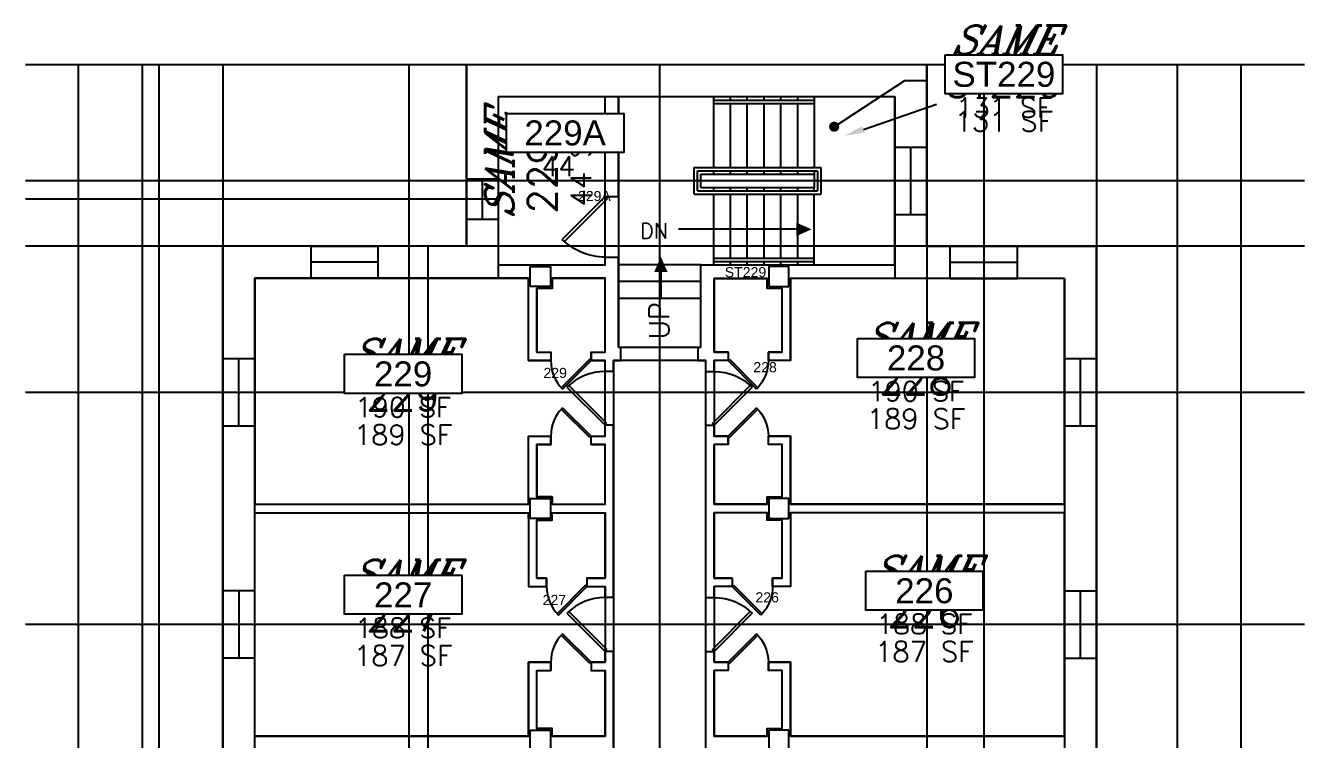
# Model space of a CAD drawing. Header units: inches. Extents: x 3065842 to 3066160, y 1245237 to 1245511.
# Drawn here: x 3065940.2 to 3066003.7, y 1245475.6 to 1245511 of the extents above; entities that cross this region are included whole.
import ezdxf
from ezdxf.enums import TextEntityAlignment as Align

# ---------------------------------------------------------------- set-up
doc = ezdxf.new("R2010")
doc.units = ezdxf.units.IN
doc.header["$MEASUREMENT"] = 0
doc.set_wipeout_variables(frame=1)
for name, color, linetype in [('A-ANNO-RMNO', 4, 'Continuous'), ('A-ANNO-RMNO-OLD', 4, 'Continuous'), ('A-ANNO-RMSF', 4, 'Continuous'), ('A-DOOR', 2, 'Continuous'), ('A-FLOR-LEVL', 3, 'Continuous'), ('A-GLAZ', 2, 'Continuous'), ('A-SPAC-ANOT', 7, 'Continuous'), ('A-SPAC-GROS', 6, 'Continuous'), ('A-SPAC-PPLN-AREA', 3, 'Continuous'), ('A-SPAC-RMBX', 4, 'Continuous'), ('A-SPAC-RMDR', 7, 'Continuous'), ('A-SPAC-RMNO', 4, 'Continuous'), ('A-SPAC-RMTW', 4, 'Continuous'), ('A-SPAC-WPBX', 4, 'Continuous'), ('A-WALL', 7, 'Continuous'), ('S-COLS', 5, 'Continuous'), ('S-GRID', 1, 'Continuous')]:
    doc.layers.add(name, color=color, linetype=linetype)
doc.styles.add('FAI1', font='arial.ttf')
doc.styles.add('RMTAG-OLDNUM', font='complex.shx', dxfattribs={"oblique": 25, "height": 17})
doc.styles.add('RMTAG-RMNUM', font='simplex', dxfattribs={"height": 17})
doc.styles.add('RMTAG-SQFT', font='simplex', dxfattribs={"height": 12})
doc.styles.add('ROMANS', font='romans.shx')
doc.styles.add('SIMPLEX', font='simplex')
doc.styles.get("Standard").update_dxf_attribs({"font": 'arial.ttf'})
doc.dimstyles.get("Standard").update_dxf_attribs({"dimtxt": 0.18, "dimasz": 0.18, "dimexe": 0.18, "dimexo": 0.0625, "dimgap": 0.09, "dimtad": 0, "dimtih": 1, "dimtoh": 1, "dimdec": 4, "dimzin": 0, "dimdsep": 46, "dimtxsty": 'Standard', "dimcen": 0.09, "dimadec": 0, "dimazin": 0, "dimtfac": 1, "dimtdec": 4, "dimtofl": 0, "dimtmove": 0, "dimatfit": 3, "dimfxl": 1, "dimtolj": 1, "dimtzin": 0, "dimarcsym": 0})

# ---------------------------------------------------------------- blocks, each defined once
blk = doc.blocks.new('ARR')
blk.add_line((0, 0), (0, -70.14))
blk.add_solid([(-4, 0), (4, 0), (0, 8.97)])
blk = doc.blocks.new('RMTAG3')
at = {"layer": 'A-ANNO-RMNO', "style": 'RMTAG-RMNUM'}
blk.add_attdef('ROOM#', text='', height=17, dxfattribs=at).set_placement((0, 0), align=Align.BOTTOM_CENTER)
at = {"layer": 'A-ANNO-RMNO-OLD', "style": 'RMTAG-OLDNUM', "oblique": 25}
blk.add_attdef('OLDROOM#', text='', height=17, dxfattribs=at).set_placement((0, 25.53), align=Align.BOTTOM_CENTER)
at = {"layer": 'A-ANNO-RMSF', "style": 'RMTAG-SQFT'}
blk.add_attdef('SQ-FT', text='', height=12, dxfattribs=at).set_placement((0, -19.01), align=Align.BOTTOM_CENTER)
blk = doc.blocks.new('AWI002')
blk.add_line((-0.5, -1), (0.5, -1))
blk = doc.blocks.new('ADO001')
for p, q in [((0.207106, 0.707105), (-0.499999, 0)), ((-0.465625, -0.034373), (0.240643, 0.671896)), ((-0.499999, 0), (-0.465625, -0.034373))]:
    blk.add_line(p, q)
blk.add_arc((-0.499999, 0), 0.999997, 0, 45)
blk = doc.blocks.new('ADO101')
for p, q in [((0.465624, -0.034373), (-0.240645, 0.671896)), ((-0.207108, 0.707105), (0.499997, 0)), ((0.499997, 0), (0.465624, -0.034373))]:
    blk.add_line(p, q)
blk.add_arc((0.499997, 0), 0.999997, 135, 180)
blk = doc.blocks.new('FMGRM1')
at = {"style": 'FAI1'}
for tag, p in [('DATA1', (0, -0.2836)), ('DATA2', (0, -0.443)), ('DATA3', (0, -0.6024)), ('DATA4', (0, -0.7618)), ('DATA5', (0, -0.9213))]:
    blk.add_attdef(tag, text='', height=0.1172, dxfattribs=at).set_placement(p, align=Align.CENTER)
at = {"layer": 'A-SPAC-RMDR', "style": 'FAI1'}
blk.add_attdef('RMDOOR', text='', height=0.08, dxfattribs=at).set_placement((0, 0.2569), align=Align.MIDDLE)
at = {"layer": 'A-SPAC-RMNO', "style": 'FAI1'}
blk.add_attdef('RMNUMB', text='', height=0.16, dxfattribs=at).set_placement((0, 0), align=Align.MIDDLE)
at = {"linetype": 'Continuous'}
blk.add_wipeout([(-0.375, -0.125), (0.375, -0.125), (0.375, 0.125), (-0.375, 0.125)], dxfattribs=at).dxf.layer = 'A-SPAC-WPBX'
at = {"layer": 'A-SPAC-RMBX', "linetype": 'Continuous'}
blk.add_lwpolyline([(-0.375, 0.125), (0.375, 0.125), (0.375, -0.125), (-0.375, -0.125)], close=True, dxfattribs=at)
blk = doc.blocks.new('S-340-02-DWG-BAS', base_point=(0, 0, -24))
at = {"layer": 'A-ANNO-RMNO'}
blk.add_line((1321.36, 2750.24), (1364.76, 2765.14), dxfattribs=at)
blk.add_solid([(1322.01, 2748.35), (1320.71, 2752.13), (1310.01, 2746.34)], dxfattribs=at)
at = {"layer": 'A-FLOR-LEVL'}
for p, q in [((1232, 2769.63), (1232, 2727.63)), ((1232, 2767.63), (1292, 2767.63)), ((1232, 2765.63), (1292, 2765.63)), ((1242, 2769.63), (1242, 2767.63)), ((1242, 2765.63), (1242, 2727.63)), ((1252, 2769.63), (1252, 2767.63)), ((1252, 2765.63), (1252, 2727.63)), ((1262, 2769.63), (1262, 2767.63)), ((1262, 2765.63), (1262, 2727.63)), ((1272, 2769.63), (1272, 2767.63)), ((1272, 2765.63), (1272, 2727.63)), ((1282, 2769.63), (1282, 2767.63)), ((1282, 2765.63), (1282, 2727.63)), ((1292, 2769.63), (1292, 2727.63)), ((1220.5, 2727.63), (1296, 2727.63)), ((1220.5, 2711.63), (1220.5, 2727.63)), ((1222.5, 2725.63), (1294, 2725.63)), ((1222.5, 2713.63), (1222.5, 2725.63)), ((1232, 2725.63), (1232, 2723.63)), ((1242, 2725.63), (1242, 2723.63)), ((1252, 2725.63), (1252, 2723.63)), ((1262, 2725.63), (1262, 2723.63)), ((1272, 2725.63), (1272, 2723.63)), ((1282, 2725.63), (1282, 2723.63)), ((1292, 2725.63), (1292, 2723.63)), ((1294, 2725.63), (1294, 2713.63)), ((1296, 2727.63), (1296, 2711.63)), ((1220.5, 2711.63), (1296, 2711.63)), ((1222.5, 2713.63), (1294, 2713.63)), ((1232.21, 2713.63), (1232.21, 2715.63)), ((1232.21, 2669.63), (1232.21, 2711.63)), ((1242.21, 2713.63), (1242.21, 2715.63)), ((1242.21, 2673.63), (1242.21, 2711.63)), ((1252.21, 2713.63), (1252.21, 2715.63)), ((1252.21, 2673.63), (1252.21, 2711.63)), ((1262.21, 2713.63), (1262.21, 2715.63)), ((1262.21, 2673.63), (1262.21, 2711.63)), ((1272.21, 2713.63), (1272.21, 2715.63)), ((1272.21, 2673.63), (1272.21, 2711.63)), ((1282.21, 2713.63), (1282.21, 2715.63)), ((1282.21, 2673.63), (1282.21, 2711.63)), ((1292, 2713.63), (1292, 2715.63)), ((1292, 2669.63), (1292, 2711.63)), ((1232.21, 2673.63), (1292, 2673.63)), ((1224.5, 2669.63), (1175.5, 2669.63)), ((1200.77, 2665.35), (1200.77, 2649.63)), ((1232.21, 2671.63), (1292, 2671.63)), ((1242.21, 2669.63), (1242.21, 2671.63)), ((1252.21, 2669.63), (1252.21, 2671.63)), ((1262.21, 2669.63), (1262.21, 2671.63)), ((1272.21, 2669.63), (1272.21, 2671.63)), ((1282.21, 2669.63), (1282.21, 2671.63)), ((1224.5, 2659.63), (1175.5, 2659.63)), ((1224.5, 2649.63), (1175.5, 2649.63))]:
    blk.add_line(p, q, dxfattribs=at)
blk.add_solid([(1196.77, 2665.35), (1204.77, 2665.35), (1200.77, 2674.32)], dxfattribs=at)
at = {"layer": 'A-GLAZ'}
for p, q in [((1340, 2739.63), (1340, 2699.63)), ((1359, 2739.63), (1359, 2699.63)), ((1085, 2720.63), (1085, 2696.63)), ((1104, 2720.63), (1104, 2696.63)), ((992.5, 2680.63), (1032.5, 2680.63)), ((1373, 2680.63), (1413, 2680.63)), ((992.5, 2661.63), (1032.5, 2661.63)), ((1373, 2661.44), (1413, 2661.44)), ((940, 2613.63), (940, 2573.63)), ((959, 2613.63), (959, 2573.63)), ((1441, 2613.63), (1441, 2573.63)), ((1460, 2613.63), (1460, 2573.63)), ((940, 2435.63), (940, 2475.63)), ((959, 2435.63), (959, 2475.63)), ((1441, 2475.63), (1441, 2435.63)), ((1460, 2475.63), (1460, 2435.63))]:
    blk.add_line(p, q, dxfattribs=at)
at = {"layer": 'A-SPAC-PPLN-AREA'}
for points in [[(1167.5, 2769.63), (1104, 2769.63), (1104, 2669.63), (1167.5, 2669.63)], [(1340, 2669.63), (1340, 2769.63), (1175.5, 2769.63), (1175.5, 2669.63), (1175.5, 2620.63), (1177, 2620.63), (1223, 2620.63), (1224.5, 2620.63), (1224.5, 2669.63)], [(1122, 2661.63), (959, 2661.63), (959, 2527.13), (1122, 2527.13), (1122, 2567.63), (1135.25, 2567.63), (1135.25, 2562.63), (1127, 2562.63), (1127, 2531.63), (1136, 2531.63), (1136, 2527.13), (1167.5, 2527.13), (1167.5, 2562.63), (1159.25, 2562.63), (1159.25, 2567.63), (1167.5, 2567.63), (1167.5, 2612.63), (1159.25, 2612.63), (1159.25, 2617.63), (1167.5, 2617.63), (1167.5, 2661.63), (1136, 2661.63), (1136, 2655.63), (1127, 2655.63), (1127, 2617.63), (1135.25, 2617.63), (1135.25, 2612.63), (1122, 2612.63), (1122, 2661.44)], [(1441, 2661.44), (1278, 2661.44), (1278, 2612.63), (1264.75, 2612.63), (1264.75, 2617.63), (1273, 2617.63), (1273, 2655.63), (1264, 2655.63), (1264, 2661.44), (1232.5, 2661.44), (1232.5, 2617.63), (1240.75, 2617.63), (1240.75, 2612.63), (1232.5, 2612.63), (1232.5, 2567.63), (1240.75, 2567.63), (1240.75, 2562.63), (1232.5, 2562.63), (1232.5, 2527.13), (1264, 2527.13), (1264, 2531.63), (1273, 2531.63), (1273, 2562.63), (1264.75, 2562.63), (1264.75, 2567.63), (1278, 2567.63), (1278, 2527.13), (1441, 2527.13)], [(1177, 2612.63), (1172.5, 2612.63), (1172.5, 870.63), (1227.5, 870.63), (1227.5, 2612.63), (1223, 2612.63)], [(959, 2522.13), (1122, 2522.13), (1122, 2478.13), (1132.75, 2478.13), (1132.75, 2483.13), (1127, 2483.13), (1127, 2517.63), (1136, 2517.63), (1136, 2522.13), (1167.5, 2522.13), (1167.5, 2483.13), (1156.75, 2483.13), (1156.75, 2478.13), (1167.5, 2478.13), (1167.5, 2433.13), (1159.25, 2433.13), (1159.25, 2428.13), (1167.5, 2428.13), (1167.5, 2389.13), (1136, 2389.13), (1136, 2393.63), (1127, 2393.63), (1127, 2428.13), (1135.25, 2428.13), (1135.25, 2433.13), (1122, 2433.13), (1122, 2389.13), (959, 2389.13)], [(1441, 2522.13), (1278, 2522.13), (1278, 2478.13), (1267.25, 2478.13), (1267.25, 2483.13), (1273, 2483.13), (1273, 2517.63), (1264, 2517.63), (1264, 2522.13), (1232.5, 2522.13), (1232.5, 2483.13), (1243.25, 2483.13), (1243.25, 2478.13), (1232.5, 2478.13), (1232.5, 2433.13), (1240.75, 2433.13), (1240.75, 2428.13), (1232.5, 2428.13), (1232.5, 2389.13), (1264, 2389.13), (1264, 2393.63), (1273, 2393.63), (1273, 2428.13), (1264.75, 2428.13), (1264.75, 2433.13), (1278, 2433.13), (1278, 2389.13), (1441, 2389.13)]]:
    blk.add_lwpolyline(points, close=True, dxfattribs=at)
at = {"layer": 'A-WALL'}
for p, q in [((1085, 2680.63), (1085, 2788.63)), ((1359, 2788.63), (1085, 2788.63)), ((1359, 2680.63), (1359, 2788.63)), ((1104, 2769.63), (1104, 2661.63)), ((1340, 2769.63), (1104, 2769.63)), ((1167.5, 2710.23), (1167.5, 2769.63)), ((1175.5, 2710.23), (1175.5, 2769.63)), ((1340, 2769.63), (1340, 2661.44)), ((1340, 2739.63), (1359, 2739.63)), ((1104, 2720.63), (1085, 2720.63)), ((1224.5, 2723.63), (1292, 2723.63)), ((1224.5, 2715.63), (1224.5, 2723.63)), ((1292, 2723.63), (1292, 2715.63)), ((1167.5, 2710.23), (1175.5, 2710.23)), ((1224.5, 2715.63), (1292, 2715.63)), ((1104, 2696.63), (1085, 2696.63)), ((1340, 2699.63), (1359, 2699.63)), ((1085, 2680.63), (940, 2680.63)), ((940, 867.63), (940, 2680.63)), ((992.5, 2661.63), (992.5, 2680.63)), ((1032.5, 2661.63), (1032.5, 2680.63)), ((1359, 2680.63), (1460, 2680.63)), ((1373, 2661.44), (1373, 2680.63)), ((1413, 2661.44), (1413, 2680.63)), ((1460, 2680.63), (1460, 773.63)), ((1167.5, 2669.63), (1167.5, 2674.23)), ((1167.5, 2674.23), (1175.5, 2674.23)), ((1175.5, 2620.63), (1175.5, 2674.23)), ((1104, 2669.63), (1167.5, 2669.63)), ((1122, 2669.63), (1136, 2669.63)), ((1224.5, 2669.63), (1340, 2669.63)), ((1224.5, 2620.63), (1224.5, 2669.63)), ((959, 2661.63), (1122, 2661.63)), ((959, 870.63), (959, 2661.63)), ((1122, 2655.63), (1122, 2661.63)), ((1122, 2612.63), (1122, 2661.44)), ((1136, 2661.63), (1136, 2655.63)), ((1136, 2661.63), (1167.5, 2661.63)), ((1167.5, 2617.63), (1167.5, 2661.63)), ((1232.5, 2661.44), (1264, 2661.44)), ((1232.5, 2617.63), (1232.5, 2661.44)), ((1264, 2655.63), (1264, 2661.44)), ((1278, 2661.44), (1278, 2655.63)), ((1278, 2612.63), (1278, 2661.44)), ((1441, 2661.44), (1278, 2661.44)), ((1441, 2661.44), (1441, 760.63)), ((1136, 2655.63), (1127, 2655.63)), ((1127, 2617.63), (1127, 2655.63)), ((1273, 2655.63), (1264, 2655.63)), ((1273, 2617.63), (1273, 2655.63)), ((1175.5, 2620.63), (1177, 2620.63)), ((1177, 2612.63), (1177, 2620.63)), ((1223, 2620.63), (1224.5, 2620.63)), ((1223, 2612.63), (1223, 2620.63)), ((959, 2613.63), (940, 2613.63)), ((1122, 2612.63), (1135.25, 2612.63)), ((1127, 2617.63), (1135.25, 2617.63)), ((1135.25, 2617.63), (1135.25, 2612.63)), ((1159.25, 2617.63), (1159.25, 2612.63)), ((1159.25, 2617.63), (1167.5, 2617.63)), ((1159.25, 2612.63), (1167.5, 2612.63)), ((1167.5, 2609.63), (1167.5, 2612.63)), ((1167.5, 2606.13), (1167.5, 2612.63)), ((1172.5, 2612.63), (1177, 2612.63)), ((1172.5, 2606.13), (1172.5, 2612.63)), ((1223, 2612.63), (1227.5, 2612.63)), ((1227.5, 2606.13), (1227.5, 2612.63)), ((1240.75, 2617.63), (1232.5, 2617.63)), ((1240.75, 2612.63), (1232.5, 2612.63)), ((1232.5, 2606.13), (1232.5, 2612.63)), ((1240.75, 2617.63), (1240.75, 2612.63)), ((1273, 2617.63), (1264.75, 2617.63)), ((1264.75, 2617.63), (1264.75, 2612.63)), ((1278, 2612.63), (1264.75, 2612.63)), ((1460, 2613.63), (1441, 2613.63)), ((1172.5, 2606.13), (1167.5, 2606.13)), ((1227.5, 2606.13), (1232.5, 2606.13)), ((959, 2573.63), (940, 2573.63)), ((1172.5, 2574.13), (1167.5, 2574.13)), ((1167.5, 2567.63), (1167.5, 2574.13)), ((1172.5, 2471.63), (1172.5, 2574.13)), ((1227.5, 2471.63), (1227.5, 2574.13)), ((1227.5, 2574.13), (1232.5, 2574.13)), ((1232.5, 2567.63), (1232.5, 2574.13)), ((1460, 2573.63), (1441, 2573.63)), ((1122, 2527.13), (1122, 2567.63)), ((1122, 2567.63), (1135.25, 2567.63)), ((1135.25, 2562.63), (1135.25, 2567.63)), ((1159.25, 2562.63), (1159.25, 2567.63)), ((1159.25, 2567.63), (1167.5, 2567.63)), ((1240.75, 2567.63), (1232.5, 2567.63)), ((1240.75, 2562.63), (1240.75, 2567.63)), ((1278, 2567.63), (1264.75, 2567.63)), ((1264.75, 2562.63), (1264.75, 2567.63)), ((1278, 2527.13), (1278, 2567.63)), ((1127, 2562.63), (1135.25, 2562.63)), ((1127, 2531.63), (1127, 2562.63)), ((1159.25, 2562.63), (1167.5, 2562.63)), ((1167.5, 2527.13), (1167.5, 2562.63)), ((1232.5, 2527.13), (1232.5, 2562.63)), ((1240.75, 2562.63), (1232.5, 2562.63)), ((1273, 2562.63), (1264.75, 2562.63)), ((1273, 2531.63), (1273, 2562.63)), ((1122, 2531.63), (1122, 2527.13)), ((1136, 2531.63), (1127, 2531.63)), ((1136, 2527.13), (1136, 2531.63)), ((1264, 2531.63), (1273, 2531.63)), ((1264, 2527.13), (1264, 2531.63)), ((1278, 2531.63), (1278, 2527.13)), ((959, 2527.13), (1122, 2527.13)), ((959, 2522.13), (1122, 2522.13)), ((1122, 2522.13), (1122, 2478.13)), ((1122, 2518.63), (1122, 2522.13)), ((1136, 2527.13), (1167.5, 2527.13)), ((1136, 2522.13), (1167.5, 2522.13)), ((1136, 2517.63), (1136, 2522.13)), ((1167.5, 2483.13), (1167.5, 2522.13)), ((1264, 2527.13), (1232.5, 2527.13)), ((1264, 2522.13), (1232.5, 2522.13)), ((1232.5, 2483.13), (1232.5, 2522.13)), ((1264, 2517.63), (1264, 2522.13)), ((1441, 2527.13), (1278, 2527.13)), ((1441, 2522.13), (1278, 2522.13)), ((1278, 2518.63), (1278, 2522.13)), ((1278, 2522.13), (1278, 2478.13)), ((1127, 2483.13), (1127, 2517.63)), ((1127, 2517.63), (1136, 2517.63)), ((1273, 2517.63), (1264, 2517.63)), ((1273, 2483.13), (1273, 2517.63)), ((1127, 2483.13), (1132.75, 2483.13)), ((1132.75, 2483.13), (1132.75, 2478.13)), ((1156.75, 2483.13), (1156.75, 2478.13)), ((1156.75, 2483.13), (1167.5, 2483.13)), ((1243.25, 2483.13), (1232.5, 2483.13)), ((1243.25, 2483.13), (1243.25, 2478.13)), ((1273, 2483.13), (1267.25, 2483.13)), ((1267.25, 2483.13), (1267.25, 2478.13)), ((959, 2475.63), (940, 2475.63)), ((1122, 2478.13), (1132.75, 2478.13)), ((1156.75, 2478.13), (1167.5, 2478.13)), ((1167.5, 2471.63), (1167.5, 2478.13)), ((1243.25, 2478.13), (1232.5, 2478.13)), ((1232.5, 2471.63), (1232.5, 2478.13)), ((1278, 2478.13), (1267.25, 2478.13)), ((1441, 2475.63), (1460, 2475.63)), ((1172.5, 2471.63), (1167.5, 2471.63)), ((1227.5, 2471.63), (1232.5, 2471.63)), ((1172.5, 2439.63), (1167.5, 2439.63)), ((1167.5, 2433.13), (1167.5, 2439.63)), ((1172.5, 2333.63), (1172.5, 2439.63)), ((1227.5, 2439.63), (1232.5, 2439.63)), ((1227.5, 2333.63), (1227.5, 2439.63)), ((1232.5, 2433.13), (1232.5, 2439.63)), ((959, 2435.63), (940, 2435.63)), ((1122, 2389.13), (1122, 2433.13)), ((1122, 2433.13), (1135.25, 2433.13)), ((1135.25, 2433.13), (1135.25, 2428.13)), ((1159.25, 2433.13), (1159.25, 2428.13)), ((1159.25, 2433.13), (1167.5, 2433.13)), ((1240.75, 2433.13), (1232.5, 2433.13)), ((1240.75, 2433.13), (1240.75, 2428.13)), ((1278, 2433.13), (1264.75, 2433.13)), ((1264.75, 2433.13), (1264.75, 2428.13)), ((1278, 2389.13), (1278, 2433.13)), ((1441, 2435.63), (1460, 2435.63)), ((1127, 2393.63), (1127, 2428.13)), ((1127, 2428.13), (1135.25, 2428.13)), ((1159.25, 2428.13), (1167.5, 2428.13)), ((1167.5, 2389.13), (1167.5, 2428.13)), ((1232.5, 2389.13), (1232.5, 2428.13)), ((1240.75, 2428.13), (1232.5, 2428.13)), ((1273, 2428.13), (1264.75, 2428.13)), ((1273, 2393.63), (1273, 2428.13)), ((1122, 2393.63), (1122, 2389.13)), ((1136, 2393.63), (1127, 2393.63)), ((1136, 2389.13), (1136, 2393.63)), ((1264, 2393.63), (1273, 2393.63)), ((1264, 2389.13), (1264, 2393.63)), ((1278, 2393.63), (1278, 2389.13)), ((959, 2389.13), (1122, 2389.13)), ((1136, 2389.13), (1167.5, 2389.13)), ((1264, 2389.13), (1232.5, 2389.13)), ((1441, 2389.13), (1278, 2389.13))]:
    blk.add_line(p, q, dxfattribs=at)
at = {"layer": 'S-COLS'}
for p, q in [((1123, 2668.63), (1135, 2668.63)), ((1123, 2656.63), (1123, 2668.63)), ((1135, 2668.63), (1135, 2656.63)), ((1265, 2668.63), (1265, 2656.63)), ((1277, 2668.63), (1265, 2668.63)), ((1277, 2656.63), (1277, 2668.63)), ((1135, 2656.63), (1123, 2656.63)), ((1265, 2656.63), (1277, 2656.63)), ((1123, 2518.63), (1123, 2530.63)), ((1123, 2530.63), (1135, 2530.63)), ((1135, 2530.63), (1135, 2518.63)), ((1277, 2530.63), (1265, 2530.63)), ((1265, 2530.63), (1265, 2518.63)), ((1277, 2518.63), (1277, 2530.63)), ((1135, 2518.63), (1123, 2518.63)), ((1265, 2518.63), (1277, 2518.63)), ((1123, 2392.63), (1135, 2392.63)), ((1123, 2380.63), (1123, 2392.63)), ((1135, 2392.63), (1135, 2380.63)), ((1265, 2392.63), (1265, 2380.63)), ((1277, 2392.63), (1265, 2392.63)), ((1277, 2380.63), (1277, 2392.63))]:
    blk.add_line(p, q, dxfattribs=at)
at = {"layer": 'S-GRID'}
for p, q in [((1583.82, 2788.63), (822.6, 2788.63)), ((854, 2788.63), (854, 313.23)), ((892, 2788.63), (892, 313.23)), ((902, 2788.63), (902, 313.23)), ((940, 2788.63), (940, 313.23)), ((1051, 376.63), (1051, 2788.63)), ((1200, 2788.63), (1200, 313.23)), ((1359, 2788.63), (1359, 313.23)), ((1393, 2788.63), (1393, 313.23)), ((1460, 2788.63), (1460, 313.23)), ((1508, 2788.63), (1508, 313.23)), ((1546, 2788.63), (1546, 313.23)), ((1583.82, 2719.63), (822.6, 2719.63)), ((1104, 2708.63), (822.6, 2708.63)), ((1583.82, 2680.63), (822.6, 2680.63)), ((1062, 2680.63), (1062, 313.23)), ((1583.82, 2593.63), (822.6, 2593.63)), ((1583.82, 2455.63), (822.6, 2455.63))]:
    blk.add_line(p, q, dxfattribs=at)
at = {"layer": 'A-ANNO-RMNO'}
for p, values in [((1404.93, 2764.36), {'OLDROOM#': 'SAME', 'ROOM#': 'ST229', 'SQ-FT': '131 SF'}), ((1352.65, 2587.38), {'OLDROOM#': 'SAME', 'ROOM#': '228', 'SQ-FT': '189 SF'}), ((1047.33, 2577.88), {'OLDROOM#': 'SAME', 'ROOM#': '229', 'SQ-FT': '189 SF'}), ((1047.37, 2446.46), {'OLDROOM#': 'SAME', 'ROOM#': '227', 'SQ-FT': '187 SF'}), ((1357.59, 2448.84), {'OLDROOM#': 'SAME', 'ROOM#': '226', 'SQ-FT': '187 SF'})]:
    blk.add_blockref('RMTAG3', p, dxfattribs=at).add_auto_attribs(values)
at = {"layer": 'A-ANNO-RMNO', "rotation": 90}
blk.add_blockref('RMTAG3', (1143.76, 2728.55), dxfattribs=at).add_auto_attribs({'OLDROOM#': 'SAME', 'ROOM#': '229A', 'SQ-FT': '44 SF'})
at = {"layer": 'A-DOOR', "zscale": 80}
for p, xscale, yscale, rotation in [((1167.5, 2692.23), -36, 36, 89.99999999999999), ((1147.25, 2612.63), 24, 24, 180), ((1252.75, 2612.63), -24, 24, 180), ((1167.5, 2590.13), 32, 32, 90.00000000000006), ((1232.5, 2590.13), -32, 32, 270), ((1144.75, 2478.13), 24, 24, 180), ((1255.25, 2478.13), -24, 24, 180), ((1167.5, 2455.63), 32, 32, 90.00000000000006), ((1232.5, 2455.63), -32, 32, 270)]:
    blk.add_blockref('ADO001', p, dxfattribs=dict(at, xscale=xscale, yscale=yscale, rotation=rotation))
at = {"layer": 'A-DOOR', "yscale": 24, "zscale": 80}
for p, xscale in [((1147.25, 2567.63), 24), ((1252.75, 2567.63), -24), ((1147.25, 2433.13), 24), ((1252.75, 2433.13), -24)]:
    blk.add_blockref('ADO101', p, dxfattribs=dict(at, xscale=xscale))
at = {"layer": 'A-FLOR-LEVL', "rotation": 270}
blk.add_blockref('ARR', (1281.48, 2690.75), dxfattribs=at)
at = {"layer": 'A-GLAZ', "zscale": 36}
for p, xscale, yscale, rotation in [((1359, 2719.63), -40, 9.5, 270), ((1104, 2708.63), -24, 9.5, 270), ((959, 2593.63), -40, 9.5, 270), ((1460, 2593.63), -40, 9.501261, 270), ((940, 2455.63), -40, 9.5, 90.00000000000006), ((1460, 2455.63), -40, 9.501261, 270)]:
    blk.add_blockref('AWI002', p, dxfattribs=dict(at, xscale=xscale, yscale=yscale, rotation=rotation))
at = {"layer": 'A-GLAZ', "xscale": -40, "zscale": 36}
for p, yscale in [((1012.5, 2680.63), 9.5), ((1393, 2680.63), 9.591094)]:
    blk.add_blockref('AWI002', p, dxfattribs=dict(at, yscale=yscale))
at = {"layer": 'A-FLOR-LEVL', "style": 'SIMPLEX'}
blk.add_text('DN', height=9, dxfattribs=at).set_placement((1188.44, 2685.32))
blk.add_text('UP', height=12, rotation=90, dxfattribs=at).set_placement((1205.77, 2625.41))
at = {"layer": 'A-SPAC-RMTW'}
ref = blk.add_blockref('FMGRM1', (1404.93, 2783), dxfattribs=dict(at, xscale=93, yscale=93, zscale=93))
ref.add_attrib('RMNUMB', 'ST229', dxfattribs={"layer": 'A-SPAC-RMNO', "height": 14.88, "style": 'FAI1'}).set_placement((1404.93, 2783), align=Align.MIDDLE)
ref.add_attrib('RMDOOR', 'ST229', dxfattribs={"layer": 'A-SPAC-RMDR', "height": 5.995, "style": 'FAI1'}).set_placement((1251.13, 2665.27), align=Align.MIDDLE)
ref = blk.add_blockref('FMGRM1', (1143.76, 2748.11), dxfattribs=dict(at, xscale=93, yscale=93, zscale=93))
ref.add_attrib('RMNUMB', '229A', dxfattribs={"layer": 'A-SPAC-RMNO', "height": 14.88, "style": 'FAI1'}).set_placement((1143.76, 2748.11), align=Align.MIDDLE)
ref.add_attrib('RMDOOR', '229A', dxfattribs={"layer": 'A-SPAC-RMDR', "height": 5.995, "style": 'FAI1'}).set_placement((1161.19, 2710.57), align=Align.MIDDLE)
ref = blk.add_blockref('FMGRM1', (1352.65, 2614.23), dxfattribs=dict(at, xscale=93, yscale=93, zscale=93))
ref.add_attrib('RMNUMB', '228', dxfattribs={"layer": 'A-SPAC-RMNO', "height": 14.88, "style": 'FAI1'}).set_placement((1352.65, 2614.23), align=Align.MIDDLE)
ref.add_attrib('RMDOOR', '228', dxfattribs={"layer": 'A-SPAC-RMDR', "height": 5.995, "style": 'FAI1'}).set_placement((1262.79, 2608.73), align=Align.MIDDLE)
ref = blk.add_blockref('FMGRM1', (1047.33, 2604.74), dxfattribs=dict(at, xscale=93, yscale=93, zscale=93))
ref.add_attrib('RMNUMB', '229', dxfattribs={"layer": 'A-SPAC-RMNO', "height": 14.88, "style": 'FAI1'}).set_placement((1047.33, 2604.74), align=Align.MIDDLE)
ref.add_attrib('RMDOOR', '229', dxfattribs={"layer": 'A-SPAC-RMDR', "height": 5.995, "style": 'FAI1'}).set_placement((1137.84, 2605.32), align=Align.MIDDLE)
ref = blk.add_blockref('FMGRM1', (1047.37, 2473.32), dxfattribs=dict(at, xscale=93, yscale=93, zscale=93))
ref.add_attrib('RMNUMB', '227', dxfattribs={"layer": 'A-SPAC-RMNO', "height": 14.88, "style": 'FAI1'}).set_placement((1047.37, 2473.32), align=Align.MIDDLE)
ref.add_attrib('RMDOOR', '227', dxfattribs={"layer": 'A-SPAC-RMDR', "height": 5.995, "style": 'FAI1'}).set_placement((1137.37, 2470.28), align=Align.MIDDLE)
ref = blk.add_blockref('FMGRM1', (1357.59, 2475.69), dxfattribs=dict(at, xscale=93, yscale=93, zscale=93))
ref.add_attrib('RMNUMB', '226', dxfattribs={"layer": 'A-SPAC-RMNO', "height": 14.88, "style": 'FAI1'}).set_placement((1357.59, 2475.69), align=Align.MIDDLE)
ref.add_attrib('RMDOOR', '226', dxfattribs={"layer": 'A-SPAC-RMDR', "height": 5.995, "style": 'FAI1'}).set_placement((1264.02, 2471.78), align=Align.MIDDLE)
at = {"layer": 'A-SPAC-GROS'}
blk.add_lwpolyline([(1302, 403.63), (1302, 743.63), (1460, 743.63), (1460, 2680.63), (1359, 2680.63), (1359, 2788.63), (1085, 2788.63), (1085, 2680.63), (940, 2680.63), (940, 851.63), (1098, 851.63), (1098, 403.63)], close=True, dxfattribs=at)
at = {"layer": 'A-SPAC-ANOT', "style": 'ROMANS'}
for s, p in [('131 SF', (1404.93, 2757.29)), ('44 ', (1143.76, 2722.4)), ('190 SF', (1352.65, 2588.52)), ('190 SF', (1047.33, 2579.02)), ('188 SF', (1047.37, 2447.61)), ('188 SF', (1357.59, 2449.98))]:
    blk.add_text(s, height=11.688, dxfattribs=at).set_placement(p, align=Align.CENTER)
at = {"layer": 'A-SPAC-RMTW'}
blk.add_leader([(1303.9, 2751.8), (1345.95, 2779.34), (1358.39, 2779.34)], dimstyle='Standard', override={"dimscale": 192, "dimasz": 0.125, "dimlunit": 4, "dimdle": 0.03125, "dimtmove": 2, "dimldrblk": 'DotSmall'}, dxfattribs=at)

msp = doc.modelspace()

# ---------------------------------------------------------------- block references
at = {"layer": 'Defpoints', "xscale": 0.08333333333333333, "yscale": 0.08333333333333333, "zscale": 0.08333333333333333}
msp.add_blockref('S-340-02-DWG-BAS', (3065871.685, 1245276.711, -2), dxfattribs=at)

doc.saveas('drawing.dxf')
